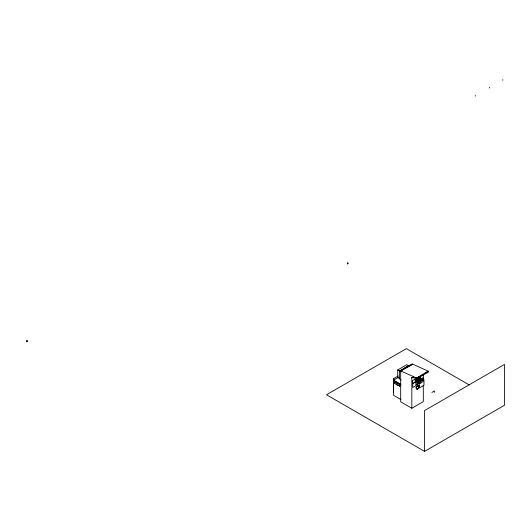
<?xml version="1.0" encoding="UTF-8"?>
<svg xmlns="http://www.w3.org/2000/svg" width="531" height="531" viewBox="0 0 531 531"><rect width="100%" height="100%" fill="white"/><g stroke="black" fill="none" stroke-linecap="round" stroke-linejoin="round"><path stroke-width="0.8" d="M421.448 380.78C422.118 379.672 421.946 380.375 421.8 380.169C421.362 381.112 423.061 378.563 421.242 380.01C421.09 381.776 420.545 378.616 420.864 380.408C421.72 379.864 422.238 379.008 421.813 380.262C422.271 380.369 420.18 380.388 422.105 379.632C421.196 381.53 420.977 379.804 421.933 379.386C422.391 379.698 421.256 380.84 421.953 380.03C422.444 377.641 419.45 381.139 421.382 379.964L421.023 380.309L421.382 379.964M420.944 379.93C419.616 379.559 422.437 378.942 421.475 379.214L420.851 379.711M421.236 380.614C421.966 379.161 422.357 378.762 421.07 380.541M421.063 379.386L420.924 378.875L420.3 379.804L420.91 378.849L421.037 379.38L421.216 379.034L420.552 380.123L420.99 379.134L421.455 379.346M421.375 380.315C419.556 381.603 423.546 377.787 420.426 379.333M421.335 380.554C421.415 381.019 422.51 379.353 421.435 380.8M419.696 378.43C421.607 377.349 418.382 379.552 419.663 379.406C420.273 380.369 419.643 377.342 419.702 379.293M419.689 378.981C418.05 379.904 421.528 377.09 419.324 378.138C419.643 379.984 418.123 378.57 419.882 377.787C420.446 379.459 417.864 379.114 419.981 377.833C419.49 378.563 419.941 377.09 420.439 378.862C421.189 376.944 418.415 379.612 419.815 379.094M419.198 379.094C419.809 378.198 420.844 381.543 419.829 383.541L423.028 381.689L423.028 377.714L420.764 378.988L421.169 378.895L421.037 379.373L420.924 378.875M419.702 378.649L419.125 378.988L420.054 377.873M420.525 378.63C421.82 378.019 418.169 379.632 420.174 379.38M420.16 378.344C419.198 377.621 420.439 378.63 420.16 377.959M421.355 380.296C419.941 380.873 422.497 378.663 421.222 379.28M420.877 379.725L421.388 378.981L421.242 379.506M420.346 379.552C420.618 380.315 420.758 379.519 420.273 379.711C420.97 380.442 421.455 380.15 420.506 380.05M419.59 379.38L420.466 378.251L419.908 378.603C420.26 378.437 420.864 377.999 419.722 379.479C419.663 378.948 421.11 377.773 420.413 378.849C420.28 377.176 420.837 379.512 420.705 378.377M419.709 379.001L419.45 379.3M420.758 379.95L420.764 380.322M421.747 380.05L421.959 380.362L421.508 380.209M420.353 378.165L420.247 378.709L420.366 378.145M422.178 380.296L421.707 380.714M420.552 378.377L420.379 378.822L420.764 378.437M419.072 378.981L419.151 378.377M420.393 378.49L420.121 378.145L419.47 378.948M420.944 380.455L420.957 380.11L421.103 380.481M419.59 379.054L419.888 379.419M421.023 379.844L420.798 380.309L421.587 379.273M421.096 380.229L421.163 380.581L421.773 379.433M421.72 379.32L421.143 379.174M421.873 379.99L422.032 379.459M422.006 379.778C422.663 379.021 421.899 381.47 422.245 379.984M420.213 378.158L419.709 378.105L419.311 378.815L420.101 377.972L419.729 377.833L419.059 378.623M420.306 379.698L420.512 379.804M420.452 379.911L421.455 379.028M420.32 378.444L420.273 378.251A1.235 0.717 -60 0 0 419.463 377.329A1.235 0.717 -60 0 0 418.521 379.054A1.235 0.717 -60 0 0 419.749 379.094M418.806 377.793L418.886 377.548M419.483 378.968L419.815 378.371L418.999 378.942L419.284 379.134M419.902 378.437L420.014 377.986L419.377 378.543M419.882 378.955L420.618 378.424L420.008 379.526M420.857 379.705L420.738 380.189L421.282 379.326M420.532 378.271L419.895 379.605M419.105 378.656L419.59 377.999L419.178 378.391M419.955 379.001L419.815 379.592L419.49 379.28M420.977 378.895L420.486 379.393L421.11 378.875M420.492 379.386L420.811 379.015M421.468 379.824L421.654 379.632M419.357 379.187L419.829 378.742L419.224 379.088M421.05 379.864L421.621 379.326M420.638 380.096L420.977 379.99L420.632 380.136M419.603 378.736L419.981 378.298M419.782 378.497L420.353 378.118L419.955 378.291M419.278 378.942L419.656 378.616M416.775 381.683L416.377 381.125L418.727 379.765C420.837 380.84 412.189 383.382 418.78 380.661L419.311 381.484L417.134 382.758L416.609 381.935L417.22 382.692M418.74 380.773L416.609 381.935M418.508 381.125L418.76 381.523L418.275 381.802L418.043 381.397M418.116 381.55L418.448 381.358M417.207 382.4L416.948 381.988L417.2 382.439L418.043 381.908L417.764 381.477L416.908 381.975L417.784 381.504L418.043 381.908M418.322 381.583L418.547 381.49M418.601 381.271L418.096 381.523M418.275 381.802L418.674 381.577L418.415 381.178L418.023 381.411L418.521 381.112M416.231 384.783L419.636 382.951L419.636 381.756L418.667 380.561M421.01 379.147L420.811 379.313M421.475 379.194L421.72 379.214M399.69 378.663L397.726 377.528L397.726 369.934L406.766 364.717L408.731 365.852L399.69 371.069M408.916 365.52L399.504 370.957L399.504 378.988L401.224 379.984M423.307 385.234L423.307 401.628L411.824 408.253L400.679 401.814L400.679 370.565L412.156 363.934L428.159 371.103L416.709 378.045L420.293 375.975M400.679 370.565L401.018 370.757L412.494 364.133M401.018 370.757L412.527 364.445M393.438 392.641L393.438 378.729L398.137 376.014M400.945 399.584L393.63 395.356L393.63 380.143L398.788 377.163M394.42 381.643L394.964 381.331L400.182 384.338L400.182 385.891L399.637 386.203L394.42 383.19L394.42 381.643L399.637 384.65L400.182 384.338M394.42 383.19L394.964 382.878M398.004 385.546L398.217 385.141L398.004 385.546L396.113 384.451M428.159 371.103L428.723 371.899L417.247 378.523L411.724 377.461L411.724 377.86L412.833 377.216M411.724 377.86L413.264 377.09M421.727 375.145L423.167 374.315M424.601 373.485L427.468 371.833M416.377 381.178L418.727 379.765M416.47 381.889L417.114 382.897L419.364 381.597M417.114 382.897L419.636 381.756M418.913 382.466L417.638 383.269L418.972 383.886L420.021 383.216L418.913 382.532M417.565 383.156L423.977 379.725L423.977 385.267L419.178 388.042L419.178 383.289M419.224 382.712L417.565 383.402L419.224 382.712L418.986 382.333M431.889 392.436L434.451 390.955L434.451 392.436M424.568 451.383L504.45 405.266L504.45 364.445L424.568 410.563L424.568 451.383L326.485 394.759L406.368 348.641L469.371 385.015M420.572 379.877L420.678 379.711M420.598 380.096L420.778 380.096M422.059 379.804L422.198 379.778M421.7 380.694L422.039 380.481M419.928 377.82L419.829 378.384A1.235 0.717 -60 0 0 419.809 377.209M401.044 371.076L416.709 378.045M397.726 369.934L401.224 371.952M416.47 383.083L416.423 381.855M393.438 378.729L394.759 379.492M393.63 380.143L400.945 384.364M416.676 377.733L417.247 378.523M418.275 381.265L418.395 381.736M502.791 79.617L502.791 80.267M489.39 87.349L489.39 88M475.358 95.454L475.358 96.104M423.307 374.574L423.307 380.309M417.386 383.057L417.386 384.252M411.824 377.919L411.824 408.253M399.637 384.65L399.637 386.203M396.325 383.701L396.325 384.331M347.719 262.487L347.719 264M27.081 340.192L27.081 341.698M415.773 379.293A0.996 0.577 -60 0 1 415.501 379.731M419.702 378.922A0.996 0.577 -60 0 1 418.7 378.915A0.996 0.577 -60 0 1 419.45 377.521A0.996 0.577 -60 0 1 420.061 378.251M419.052 379.293A1.235 0.717 -60 0 1 418.262 378.782A1.235 0.717 -60 0 1 418.992 377.329M417.233 385.798A1.812 1.049 -60 0 1 416.689 387.053M416.39 387.398A1.812 1.049 -60 0 1 416.065 387.663M26.689 341.035L26.942 341.566L27.612 341.181L26.689 341.035M347.327 263.33L347.579 263.861L348.25 263.476L347.327 263.33M415.089 379.107L412.541 380.581L412.541 383.528L415.089 382.054L415.089 379.107M415.859 381.889L412.773 383.667L412.773 387.511L415.859 385.725L415.859 381.889M416.643 380.661A0.996 0.577 -60 0 0 417.047 379.094A0.996 0.577 -60 0 0 415.846 380.05A0.996 0.577 -60 0 0 416.643 380.661M416.656 380.86A1.235 0.717 -60 0 0 417.187 378.915A1.235 0.717 -60 0 0 415.693 380.07A1.235 0.717 -60 0 0 416.656 380.86M416.49 380.767A1.235 0.717 -60 0 0 417.021 378.822A1.235 0.717 -60 0 0 415.527 379.977A1.235 0.717 -60 0 0 416.49 380.767M417.864 388.865A2.024 1.168 -60 0 0 418.959 385.665A2.024 1.168 -60 0 0 416.49 387.278A2.024 1.168 -60 0 0 417.864 388.865M417.857 388.699A1.812 1.049 -60 0 0 418.833 385.831A1.812 1.049 -60 0 0 416.616 387.278A1.812 1.049 -60 0 0 417.857 388.699M417.618 388.719A2.024 1.168 -60 0 0 418.707 385.526A2.024 1.168 -60 0 0 416.238 387.139A2.024 1.168 -60 0 0 417.618 388.719"/></g></svg>
